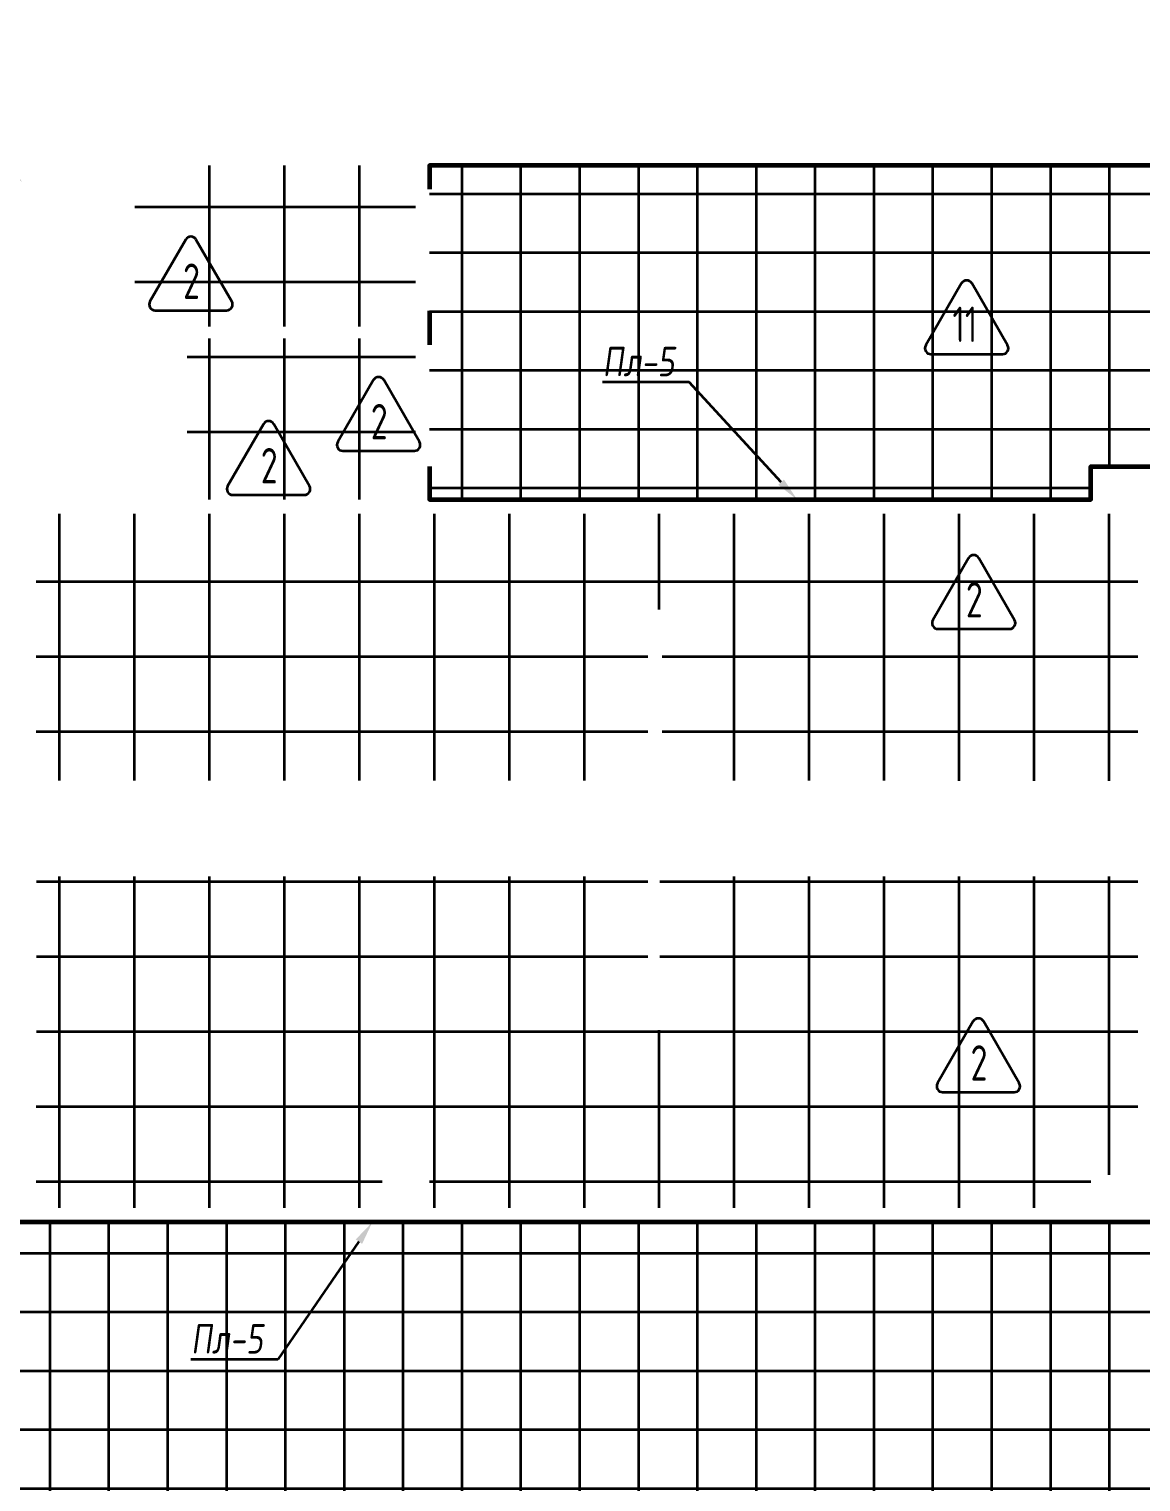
# Model space of a CAD drawing. Header units: millimetres. Extents: x -510890 to 418982, y -118257 to 141350.
# Drawn here: x -59487 to -50071, y -10291 to 2015 of the extents above; entities that cross this region are included whole.
import ezdxf
from ezdxf import colors
from ezdxf.entities.mleader import LeaderData, LeaderLine
from ezdxf.enums import TextEntityAlignment as Align
from ezdxf.math import Vec2, Vec3

# ---------------------------------------------------------------- set-up
doc = ezdxf.new("R2010")
doc.units = ezdxf.units.MM
doc.layers.add('АР_Площадь контур', color=220, linetype='Continuous', lineweight=35, plot=False)
doc.styles.add('ISOCPEUR', font='isocpeur.ttf', dxfattribs={"height": 800})
doc.styles.add('Архитект', font='isocpeur.ttf', dxfattribs={"width": 0.8, "oblique": 8})
pattern_1 = [(90, (2999.9, -126491.3), (-635, 0), []), (180, (2999.9, -126491.3), (0, -635), [])]

msp = doc.modelspace()

# ---------------------------------------------------------------- hatches: boundary and pattern name
at = {"layer": 'АР_Площадь контур', "true_color": 0x000000, "transparency": 33554687}
h = msp.add_hatch(dxfattribs=at)
h.set_pattern_fill('ANSI37', color=18, scale=157, angle=45, style=0)
h.set_pattern_definition([(90, (2999.9, -126491.3), (-498.475, 0), []), (180, (2999.9, -126491.3), (-6e-14, -498.475), [])])
h.paths.add_polyline_path([(-72318.8, -8090.6), (-72318.8, -13690.6), (-62095.9, -13690.6), (-62095.9, -13690.6), (-62095.9, -24584.8), (-59546, -24584.8), (-59546, -20121.9), (-58736, -20121.9, 0.3719585), (-50060.9, -11580.6), (-50060.9, -10640.6), (-44215.9, -10640.6), (-44215.9, -8090.6), (-44495.9, -8090.6), (-44495.9, -7690.6), (-44215.9, -7690.6), (-44215.9, -4675.7), (-44965.9, -4675.7), (-44965.9, -1940.6), (-46605.9, -1940.6), (-46605.9, 859.4), (-56095.9, 859.4), (-56095.9, -1970.6), (-50495.9, -1970.6), (-50495.9, -1690.6), (-49973.5, -1690.6), (-49975.9, -8090.6)])
h.paths.add_polyline_path([(-56495.8, -13690.6), (-56495.8, -14090.6), (-56095.8, -14090.6), (-56095.8, -13690.6)], flags=0)
at = {"layer": 'АР_Площадь контур', "true_color": 0x000000}
h = msp.add_hatch(dxfattribs=at)
h.set_pattern_fill('ANSI37', color=18, scale=200, angle=45)
h.set_pattern_definition(pattern_1)
h.paths.add_polyline_path([(-56215.8, -505.6), (-58590.9, -505.6), (-58590.8, 859.4), (-56215.8, 859.4)])
h = msp.add_hatch(dxfattribs=at)
h.set_pattern_fill('ANSI37', color=18, scale=200, angle=45)
h.set_pattern_definition(pattern_1)
h.paths.add_polyline_path([(-56495.8, -1970.6), (-58148.8, -1970.6), (-58148.8, -605.6), (-56215.8, -605.6), (-56215.8, -1690.6), (-56495.8, -1690.6)])
h = msp.add_hatch(dxfattribs=at)
h.set_pattern_fill('ANSI37', color=18, scale=200, angle=45)
h.set_pattern_definition(pattern_1)
h.paths.add_polyline_path([(-50095.8, -4351.9), (-54125.9, -4351), (-54125.9, -2901), (-54245.9, -2901), (-54245.9, -4351), (-59425.9, -4351), (-59425.8, -2090.6), (-50095.9, -2090.6), (-50095.9, -3822.8)])
h = msp.add_hatch(dxfattribs=at)
h.set_pattern_fill('ANSI37', color=18, scale=200, angle=45)
h.set_pattern_definition(pattern_1)
h.paths.add_polyline_path([(-56495.8, -7970.6), (-59428.7, -7970.6), (-59423, -5162.8), (-57945.9, -5162.8), (-57945.9, -5162.8), (-54245.9, -5162.8), (-54245.9, -6465.1), (-54145.9, -6465.1), (-54145.9, -5162.8), (-50095.8, -5162.8), (-50095.8, -7690.7), (-50495.8, -7690.6), (-50495.8, -7970.5), (-56095.8, -7970.6), (-56095.8, -7690.6), (-56495.8, -7690.6)])

# ---------------------------------------------------------------- linework, layer by layer
at = {"layer": 'АР_Площадь контур', "lineweight": 60}
for points in [[(-46605.9, 609.4), (-46605.9, 859.4), (-56095.9, 859.4), (-56095.9, 659.4)], [(-56095.9, -370.6), (-56095.9, -660.6)], [(-56095.9, -1690.6), (-56095.9, -1970.6), (-50495.9, -1970.6), (-50495.9, -1690.6), (-49975.9, -1690.6), (-49975.9, -2090.6)], [(-49975.9, -7690.6), (-49975.9, -8090.6), (-61095.9, -8091.6)]]:
    msp.add_lwpolyline(points, dxfattribs=at)
at = {"layer": 'АР_Площадь контур', "linetype": 'Continuous'}
for points in [[(-58420.1, -367.8), (-57813.9, -367.8, 0.5773495), (-57770.6, -292.8), (-58073.7, 232.2, 0.5773541), (-58160.3, 232.2), (-58463.4, -292.8, 0.5773491), (-58420.1, -367.8, 0.0000017)], [(-51849.7, -739), (-51243.5, -739, 0.5773495), (-51200.2, -664), (-51503.3, -139, 0.5773541), (-51589.9, -139), (-51893, -664, 0.5773491), (-51849.7, -739, 0.0000017)], [(-56830.3, -1557.5), (-56224, -1557.5, 0.5773495), (-56180.7, -1482.5), (-56483.9, -957.5, 0.5773541), (-56570.5, -957.5), (-56873.6, -1482.5, 0.5773491), (-56830.3, -1557.5, 0.0000017)], [(-57762.1, -1930.8), (-57155.9, -1930.8, 0.5773495), (-57112.6, -1855.8), (-57415.7, -1330.8, 0.5773541), (-57502.3, -1330.8), (-57805.4, -1855.8, 0.5773491), (-57762.1, -1930.8, 0.0000017)], [(-51790.3, -3066), (-51184, -3066, 0.5773495), (-51140.7, -2991), (-51443.8, -2466, 0.5773541), (-51530.5, -2466), (-51833.6, -2991, 0.5773491), (-51790.3, -3066, 0.0000017)], [(-51750.6, -6989.6), (-51144.4, -6989.6, 0.5773495), (-51101.1, -6914.6), (-51404.2, -6389.6, 0.5773541), (-51490.8, -6389.6), (-51793.9, -6914.6, 0.5773491), (-51750.6, -6989.6, 0.0000017)]]:
    msp.add_lwpolyline(points, format="xyb", dxfattribs=at)

# ---------------------------------------------------------------- texts
at = {"layer": 'АР_Площадь контур', "linetype": 'Continuous', "style": 'ISOCPEUR', "width": 0.7}
for s, p in [('2', (-58111.6, -271)), ('11', (-51561.6, -636.2)), ('2', (-56521.7, -1460.7)), ('2', (-57453.6, -1834)), ('2', (-51481.7, -2969.2)), ('2', (-51442.1, -6892.8))]:
    msp.add_text(s, height=300, dxfattribs=at).set_placement(p, align=Align.CENTER)

# ---------------------------------------------------------------- leaders
at = {"layer": 'АР_Площадь контур'}
ml = msp.add_multileader_mtext('Standard', dxfattribs=at)
ml.set_content('Пл-5', color=256, style='Архитект')
ml.set_leader_properties(color=256, linetype='ByLayer', lineweight=-1)
ml.build(insert=Vec2(0, 0))
ml.multileader.update_dxf_attribs({"text_left_attachment_type": 6, "text_right_attachment_type": 6, "dogleg_length": 25, "arrow_head_size": 200})
ctx = ml.context
ctx.base_point, ctx.char_height, ctx.arrow_head_size, ctx.landing_gap_size, ctx.plane_origin = Vec3(-61294, 1713), 250, 200, 100, Vec3(-74180.1, 1471.4)
ctx.left_attachment, ctx.right_attachment = 6, 6
notes = []
notes.append((ctx, [(0, (1, 1, 0), (-60458.8, 1713), (-1, 0), 25, [(1, [(-59545.9, 718.8)], 0, [])])]))
ctx.mtext.insert, ctx.mtext.width, ctx.mtext.defined_height, ctx.mtext.line_spacing_style, ctx.mtext.flow_direction = Vec3(-61194, 2013), 3549.472, 1007.6, 2, 5
ml = msp.add_multileader_mtext('Standard', dxfattribs=at)
ml.set_content('Пл-5', color=256, style='Архитект')
ml.set_leader_properties(color=256, linetype='ByLayer', lineweight=-1)
ml.build(insert=Vec2(0, 0))
ml.multileader.update_dxf_attribs({"text_left_attachment_type": 6, "text_right_attachment_type": 6, "dogleg_length": 25, "arrow_head_size": 200})
ctx = ml.context
ctx.base_point, ctx.char_height, ctx.arrow_head_size, ctx.landing_gap_size, ctx.plane_origin = Vec3(-54731, -976.4), 250, 200, 100, Vec3(-67617.1, -1218)
ctx.left_attachment, ctx.right_attachment = 6, 6
notes.append((ctx, [(0, (1, 1, 0), (-53895.7, -976.4), (-1, 0), 25, [(1, [(-52982.9, -1970.6)], 0, [])])]))
ctx.mtext.insert, ctx.mtext.width, ctx.mtext.defined_height, ctx.mtext.line_spacing_style, ctx.mtext.flow_direction = Vec3(-54631, -676.4), 3549.472, 1007.6, 2, 5
ml = msp.add_multileader_mtext('Standard', dxfattribs=at)
ml.set_content('Пл-5', color=256, style='Архитект')
ml.set_leader_properties(color=256, linetype='ByLayer', lineweight=-1)
ml.build(insert=Vec2(0, 0))
ml.multileader.update_dxf_attribs({"text_left_attachment_type": 6, "text_right_attachment_type": 6, "dogleg_length": 25, "arrow_head_size": 200})
ctx = ml.context
ctx.base_point, ctx.char_height, ctx.arrow_head_size, ctx.landing_gap_size, ctx.plane_origin = Vec3(-58216.3, -9254.2), 250, 200, 100, Vec3(-71102.3, -9495.8)
ctx.left_attachment, ctx.right_attachment = 6, 6
notes.append((ctx, [(0, (1, 1, 0), (-57381, -9254.2), (-1, 0), 25, [(1, [(-56580.2, -8091.2)], 0, [])])]))
ctx.mtext.insert, ctx.mtext.width, ctx.mtext.defined_height, ctx.mtext.line_spacing_style, ctx.mtext.flow_direction = Vec3(-58116.3, -8954.2), 3549.472, 1007.6, 2, 5
for ctx, leaders in notes:
    for number, flags, end, landing, length, lines in leaders:
        leader = LeaderData()
        leader.index, (leader.has_last_leader_line, leader.has_dogleg_vector, leader.attachment_direction) = number, flags
        leader.last_leader_point, leader.dogleg_vector, leader.dogleg_length = Vec3(end), Vec3(landing), length
        for number, points, colour, breaks in lines:
            line = LeaderLine()
            line.index, line.vertices, line.color, line.breaks = number, Vec3.list(points), colors.encode_raw_color(colour), breaks
            leader.lines.append(line)
        ctx.leaders.append(leader)

doc.saveas('drawing.dxf')
